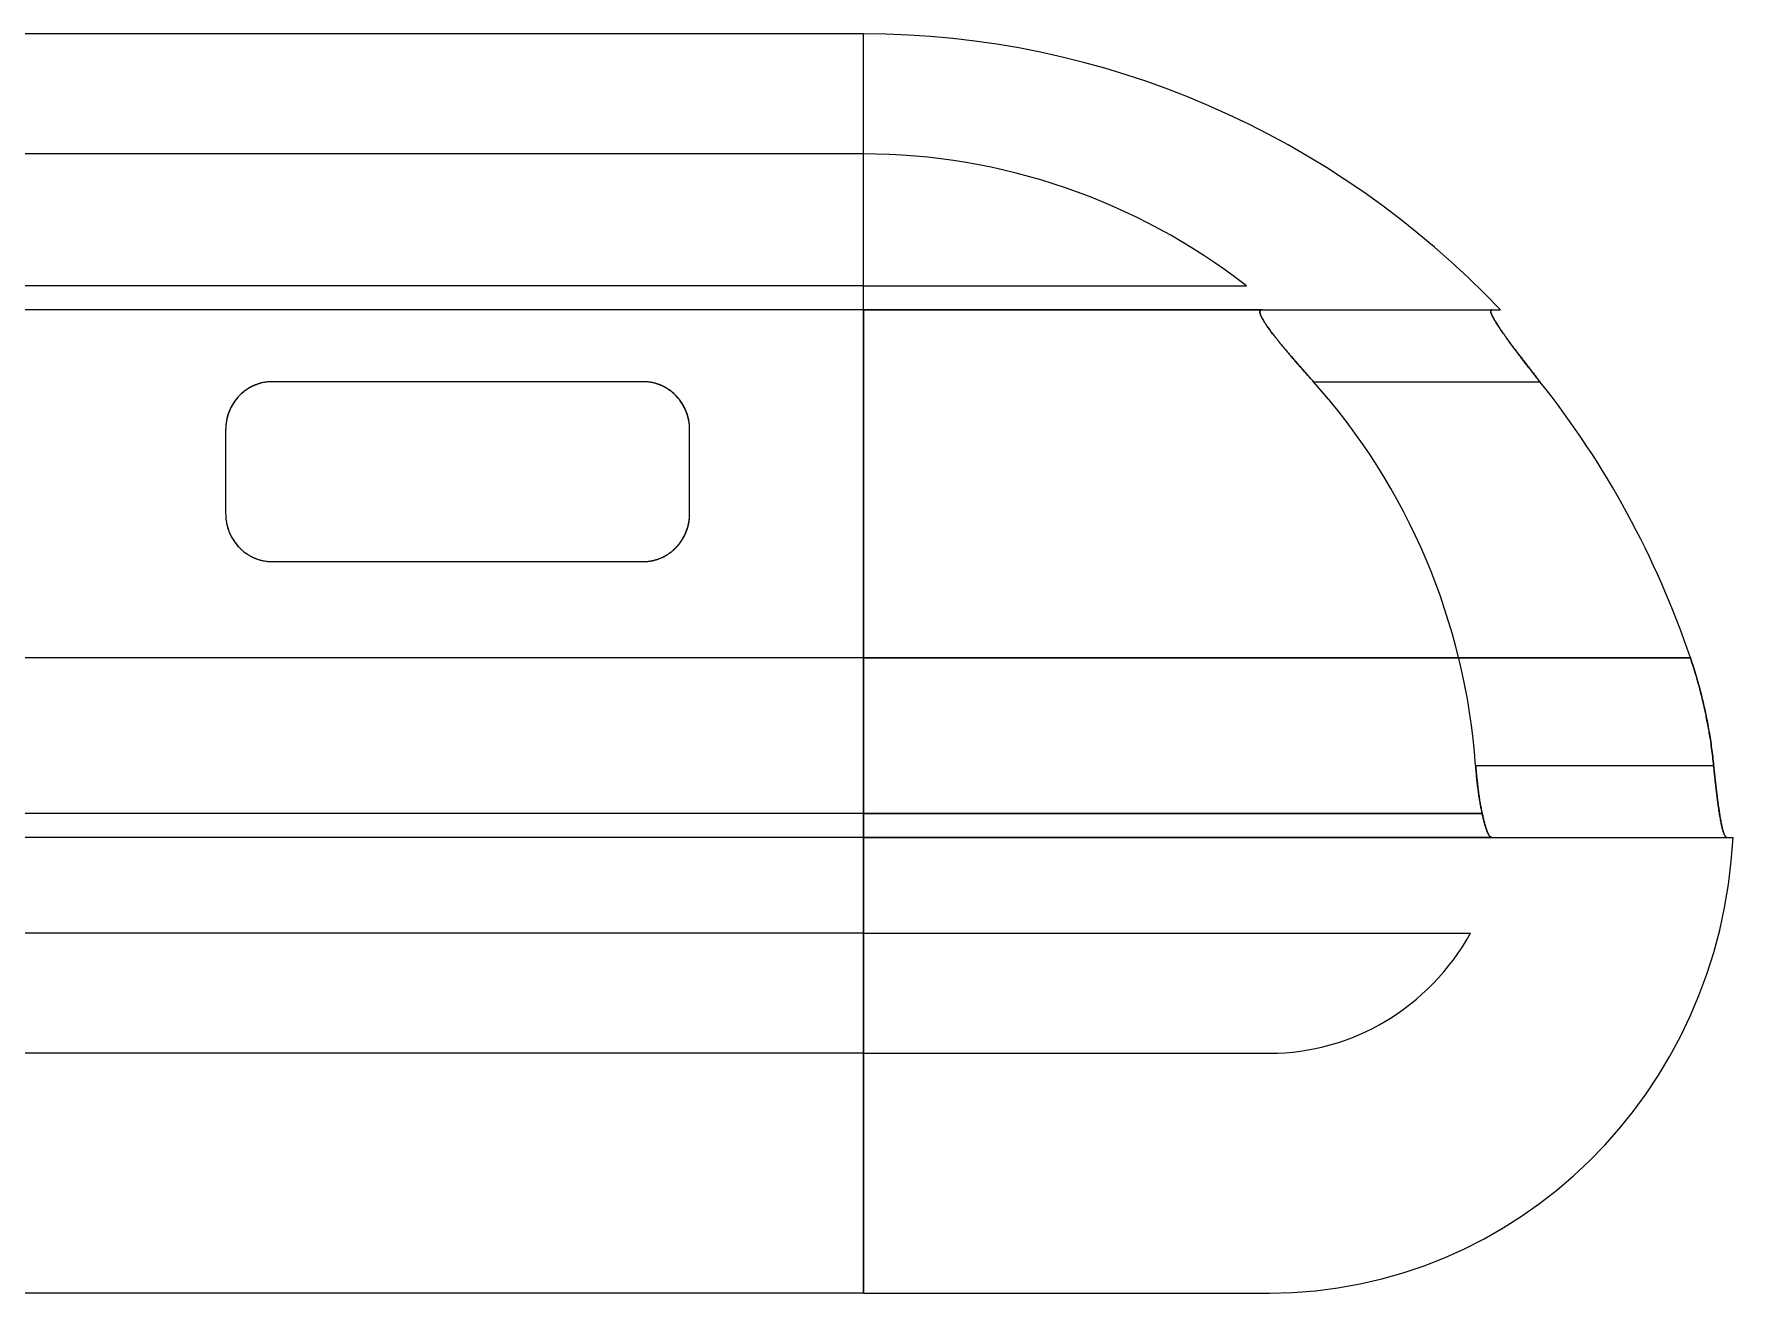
# Model space of a CAD drawing. Header units: millimetres. Extents: x 7939 to 8557, y 3805 to 4021.
# Drawn here: x 8400.36 to 8447.58, y 3903.74 to 3938.74 of the extents above; entities that cross this region are included whole.
import ezdxf

# ---------------------------------------------------------------- set-up
doc = ezdxf.new("R2010")
doc.units = ezdxf.units.MM
doc.layers.add('linea_gruesa', color=1, linetype='Continuous', lineweight=40)

msp = doc.modelspace()

# ---------------------------------------------------------------- linework, layer by layer
at = {"layer": 'linea_gruesa', "linetype": 'Continuous', "lineweight": 15, "extrusion": (-0.253745, -3.38569e-15, 0.967271)}
for p, q in [((8423.417, 3938.738, 103.727), (8307.345, 3938.738, 73.278)), ((8423.417, 3921.396, 103.727), (8423.417, 3938.738, 103.727)), ((8423.417, 3935.405, 103.727), (8307.345, 3935.405, 73.278)), ((8423.417, 3931.738, 103.727), (8423.417, 3935.405, 103.727)), ((8423.417, 3931.738, 103.727), (8307.345, 3931.738, 73.278)), ((8423.417, 3931.738, 103.727), (8434.057, 3931.738, 106.518)), ((8423.417, 3931.072, 103.727), (8353.774, 3931.072, 85.457)), ((8423.417, 3931.072, 103.727), (8380.857, 3931.072, 92.562)), ((8423.417, 3931.072, 103.727), (8423.417, 3917.072, 103.727)), ((8434.493, 3931.072, 106.633), (8423.417, 3931.072, 103.727)), ((8423.417, 3931.072, 103.727), (8434.493, 3931.072, 106.633)), ((8423.417, 3917.072, 103.727), (8423.417, 3931.072, 103.727)), ((8434.493, 3931.072, 106.633), (8440.876, 3931.072, 108.307)), ((8440.876, 3931.072, 108.307), (8441.115, 3931.072, 108.37)), ((8417.291, 3929.072, 102.12), (8406.974, 3929.072, 99.413)), ((8435.921, 3929.072, 107.007), (8442.218, 3929.072, 108.659)), ((8405.684, 3927.738, 99.075), (8405.684, 3925.405, 99.075)), ((8405.684, 3927.738, 99.075), (8405.684, 3925.405, 99.075)), ((8405.684, 3927.738, 99.075), (8405.684, 3925.405, 99.075)), ((8405.684, 3927.738, 99.075), (8405.684, 3925.405, 99.075)), ((8418.581, 3925.405, 102.458), (8418.581, 3927.738, 102.458)), ((8418.581, 3925.405, 102.458), (8418.581, 3927.738, 102.458)), ((8418.581, 3925.405, 102.458), (8418.581, 3927.738, 102.458)), ((8418.581, 3925.405, 102.458), (8418.581, 3927.738, 102.458)), ((8406.974, 3924.072, 99.413), (8417.291, 3924.072, 102.12)), ((8423.417, 3921.396, 103.727), (8307.345, 3921.396, 73.278)), ((8423.417, 3921.396, 103.727), (8423.417, 3903.738, 103.727)), ((8423.417, 3903.738, 103.727), (8423.417, 3921.396, 103.727)), ((8423.417, 3921.396, 103.727), (8446.399, 3921.396, 109.756)), ((8446.399, 3921.396, 109.756), (8423.417, 3921.396, 103.727)), ((8440.43, 3918.405, 108.19), (8447.045, 3918.405, 109.925)), ((8423.417, 3917.072, 103.727), (8353.774, 3917.072, 85.457)), ((8423.417, 3917.072, 103.727), (8380.857, 3917.072, 92.562)), ((8440.61, 3917.072, 108.237), (8423.417, 3917.072, 103.727)), ((8423.417, 3917.072, 103.727), (8423.417, 3916.405, 103.727)), ((8423.417, 3916.405, 103.727), (8423.417, 3917.072, 103.727)), ((8423.417, 3917.072, 103.727), (8440.61, 3917.072, 108.237)), ((8423.417, 3916.405, 103.727), (8353.774, 3916.405, 85.457)), ((8423.417, 3916.405, 103.727), (8380.857, 3916.405, 92.562)), ((8440.879, 3916.405, 108.308), (8423.417, 3916.405, 103.727)), ((8423.417, 3916.405, 103.727), (8440.879, 3916.405, 108.308)), ((8440.879, 3916.405, 108.308), (8447.408, 3916.405, 110.021)), ((8447.408, 3916.405, 110.021), (8447.583, 3916.405, 110.066)), ((8423.417, 3913.738, 103.727), (8307.345, 3913.738, 73.278)), ((8423.417, 3913.738, 103.727), (8423.417, 3910.405, 103.727)), ((8423.417, 3910.405, 103.727), (8423.417, 3913.738, 103.727)), ((8423.417, 3913.738, 103.727), (8440.287, 3913.738, 108.152)), ((8423.417, 3910.405, 103.727), (8307.345, 3910.405, 73.278)), ((8423.417, 3910.405, 103.727), (8434.702, 3910.405, 106.687)), ((8423.417, 3903.738, 103.727), (8307.345, 3903.738, 73.278)), ((8423.417, 3903.738, 103.727), (8434.702, 3903.738, 106.687))]:
    msp.add_line(p, q, dxfattribs=at)
for centre, radius, start, end in [((-3913.072, 8174.048, -2037.069), 25.667, 134.5313, 180), ((-3917.072, 8174.048, -2037.069), 18.333, 143.1301, 180), ((-3917.072, 8174.048, -2037.069), 17.638, 94.3353, 132.8699), ((-3917.072, 8174.048, -2037.069), 17.638, 94.3353, 132.8699), ((-3913.072, 8174.048, -2037.069), 25.175, 109.3088, 129.461), ((-3913.072, 8174.048, -2037.069), 25.175, 109.3088, 129.461), ((-3917.072, 8185.715, -2037.069), 13.333, 360, 87.134), ((-3917.072, 8185.715, -2037.069), 6.667, 360, 60)]:
    msp.add_arc(centre, radius, start, end, dxfattribs=at)
at = {"layer": 'linea_gruesa', "linetype": 'Continuous', "lineweight": 15}
for points, knots in [([(8434.493, 3931.072, 106.633), (8434.488, 3931.072, 106.631), (8434.479, 3931.071, 106.629), (8434.466, 3931.068, 106.625), (8434.453, 3931.063, 106.622), (8434.442, 3931.054, 106.619), (8434.435, 3931.043, 106.618), (8434.432, 3931.03, 106.617), (8434.43, 3931.017, 106.616), (8434.43, 3931.002, 106.616), (8434.433, 3930.984, 106.617), (8434.438, 3930.961, 106.618), (8434.447, 3930.934, 106.621), (8434.459, 3930.906, 106.624), (8434.471, 3930.879, 106.627), (8434.488, 3930.845, 106.631), (8434.513, 3930.799, 106.638), (8434.549, 3930.741, 106.647), (8434.59, 3930.677, 106.658), (8434.632, 3930.616, 106.669), (8434.673, 3930.558, 106.68), (8434.717, 3930.498, 106.691), (8434.768, 3930.429, 106.705), (8434.828, 3930.351, 106.721), (8434.886, 3930.278, 106.736), (8434.94, 3930.21, 106.75), (8434.997, 3930.14, 106.765), (8435.062, 3930.061, 106.782), (8435.135, 3929.974, 106.801), (8435.21, 3929.884, 106.821), (8435.287, 3929.794, 106.841), (8435.366, 3929.702, 106.862), (8435.447, 3929.609, 106.883), (8435.528, 3929.515, 106.904), (8435.609, 3929.423, 106.925), (8435.688, 3929.333, 106.946), (8435.765, 3929.246, 106.966), (8435.843, 3929.159, 106.987), (8435.895, 3929.101, 107), (8435.921, 3929.072, 107.007)], [0, 0, 0, 0, 0.01614, 0.03228, 0.054171, 0.076078, 0.097967, 0.114696, 0.131426, 0.147569, 0.163712, 0.185638, 0.207583, 0.229511, 0.24627, 0.263028, 0.294844, 0.327092, 0.359342, 0.391997, 0.416347, 0.440698, 0.473752, 0.506833, 0.539893, 0.565096, 0.590299, 0.624533, 0.658935, 0.693338, 0.728231, 0.763125, 0.798486, 0.833847, 0.869336, 0.901915, 0.93458, 0.967246, 1, 1, 1, 1]), ([(8435.921, 3929.072, 107.007), (8435.894, 3929.102, 107), (8435.839, 3929.163, 106.986), (8435.757, 3929.256, 106.964), (8435.675, 3929.348, 106.943), (8435.594, 3929.44, 106.921), (8435.512, 3929.533, 106.9), (8435.431, 3929.627, 106.879), (8435.35, 3929.72, 106.858), (8435.277, 3929.806, 106.838), (8435.209, 3929.886, 106.82), (8435.148, 3929.958, 106.804), (8435.088, 3930.03, 106.789), (8435.028, 3930.102, 106.773), (8434.97, 3930.173, 106.758), (8434.913, 3930.244, 106.743), (8434.858, 3930.314, 106.728), (8434.809, 3930.376, 106.716), (8434.767, 3930.431, 106.705), (8434.732, 3930.478, 106.695), (8434.697, 3930.524, 106.686), (8434.664, 3930.57, 106.678), (8434.633, 3930.615, 106.669), (8434.603, 3930.659, 106.661), (8434.574, 3930.701, 106.654), (8434.55, 3930.739, 106.648), (8434.529, 3930.773, 106.642), (8434.512, 3930.802, 106.638), (8434.496, 3930.831, 106.633), (8434.481, 3930.859, 106.629), (8434.468, 3930.885, 106.626), (8434.457, 3930.91, 106.623), (8434.448, 3930.933, 106.621), (8434.44, 3930.955, 106.619), (8434.435, 3930.975, 106.617), (8434.431, 3930.995, 106.616), (8434.43, 3931.014, 106.616), (8434.432, 3931.032, 106.617), (8434.437, 3931.046, 106.618), (8434.444, 3931.056, 106.62), (8434.455, 3931.064, 106.623), (8434.47, 3931.07, 106.627), (8434.485, 3931.071, 106.631), (8434.493, 3931.072, 106.633)], [0, 0, 0, 0, 0.034419, 0.068838, 0.10342, 0.138002, 0.173126, 0.208248, 0.243575, 0.278903, 0.306955, 0.335005, 0.363192, 0.391377, 0.420043, 0.448709, 0.477574, 0.506439, 0.527053, 0.547668, 0.568387, 0.589107, 0.610203, 0.631299, 0.652551, 0.673802, 0.690476, 0.707149, 0.723923, 0.740697, 0.757815, 0.774932, 0.79218, 0.809429, 0.826108, 0.842787, 0.86548, 0.888194, 0.910886, 0.928271, 0.945656, 0.972827, 1, 1, 1, 1]), ([(8442.218, 3929.072, 108.659), (8442.192, 3929.104, 108.652), (8442.141, 3929.168, 108.639), (8442.064, 3929.265, 108.619), (8441.988, 3929.363, 108.599), (8441.911, 3929.46, 108.579), (8441.835, 3929.558, 108.559), (8441.76, 3929.656, 108.539), (8441.685, 3929.754, 108.519), (8441.616, 3929.844, 108.501), (8441.555, 3929.925, 108.485), (8441.493, 3930.007, 108.469), (8441.427, 3930.097, 108.452), (8441.356, 3930.193, 108.433), (8441.294, 3930.279, 108.417), (8441.239, 3930.356, 108.402), (8441.195, 3930.419, 108.391), (8441.157, 3930.474, 108.381), (8441.12, 3930.528, 108.371), (8441.081, 3930.587, 108.361), (8441.041, 3930.648, 108.35), (8441.006, 3930.701, 108.341), (8440.978, 3930.748, 108.334), (8440.955, 3930.786, 108.328), (8440.936, 3930.819, 108.323), (8440.917, 3930.853, 108.318), (8440.899, 3930.887, 108.313), (8440.882, 3930.922, 108.309), (8440.869, 3930.951, 108.305), (8440.86, 3930.975, 108.303), (8440.853, 3930.994, 108.301), (8440.849, 3931.012, 108.3), (8440.846, 3931.03, 108.299), (8440.846, 3931.045, 108.299), (8440.849, 3931.059, 108.3), (8440.856, 3931.067, 108.302), (8440.865, 3931.071, 108.304), (8440.872, 3931.072, 108.306), (8440.876, 3931.072, 108.307)], [0, 0, 0, 0, 0.035233, 0.070592, 0.105951, 0.141754, 0.177556, 0.213826, 0.250098, 0.286533, 0.314683, 0.342835, 0.380915, 0.419018, 0.457092, 0.486134, 0.515176, 0.536975, 0.558775, 0.588278, 0.6178, 0.647299, 0.669811, 0.692322, 0.710681, 0.729039, 0.75392, 0.77882, 0.803699, 0.822703, 0.841706, 0.861057, 0.880409, 0.906776, 0.93317, 0.959538, 0.979769, 1, 1, 1, 1]), ([(8440.876, 3931.072, 108.307), (8440.873, 3931.072, 108.306), (8440.866, 3931.071, 108.305), (8440.858, 3931.068, 108.302), (8440.851, 3931.061, 108.3), (8440.847, 3931.05, 108.299), (8440.846, 3931.037, 108.299), (8440.847, 3931.021, 108.299), (8440.85, 3931.006, 108.3), (8440.855, 3930.988, 108.302), (8440.863, 3930.967, 108.304), (8440.873, 3930.941, 108.306), (8440.888, 3930.909, 108.31), (8440.905, 3930.876, 108.315), (8440.922, 3930.845, 108.319), (8440.939, 3930.814, 108.323), (8440.957, 3930.783, 108.328), (8440.979, 3930.746, 108.334), (8441.005, 3930.704, 108.341), (8441.036, 3930.655, 108.349), (8441.074, 3930.596, 108.359), (8441.117, 3930.532, 108.37), (8441.164, 3930.463, 108.383), (8441.208, 3930.401, 108.394), (8441.253, 3930.336, 108.406), (8441.301, 3930.27, 108.418), (8441.35, 3930.202, 108.431), (8441.401, 3930.131, 108.445), (8441.454, 3930.06, 108.459), (8441.513, 3929.981, 108.474), (8441.577, 3929.896, 108.491), (8441.648, 3929.803, 108.51), (8441.72, 3929.708, 108.528), (8441.794, 3929.612, 108.548), (8441.869, 3929.515, 108.568), (8441.946, 3929.416, 108.588), (8442.024, 3929.317, 108.608), (8442.095, 3929.226, 108.627), (8442.16, 3929.145, 108.644), (8442.198, 3929.096, 108.654), (8442.218, 3929.072, 108.659)], [0, 0, 0, 0, 0.017943, 0.035885, 0.060246, 0.084628, 0.108988, 0.127618, 0.146247, 0.16419, 0.182134, 0.206478, 0.230841, 0.255186, 0.273767, 0.292348, 0.310648, 0.328949, 0.353672, 0.378409, 0.403134, 0.440687, 0.4678, 0.494913, 0.522235, 0.549557, 0.577463, 0.605369, 0.633445, 0.661522, 0.696527, 0.731698, 0.766871, 0.802552, 0.838233, 0.874322, 0.910586, 0.946908, 0.973454, 1, 1, 1, 1]), ([(8406.974, 3929.072, 99.413), (8406.953, 3929.071, 99.408), (8406.912, 3929.071, 99.397), (8406.85, 3929.066, 99.381), (8406.788, 3929.058, 99.365), (8406.72, 3929.046, 99.347), (8406.645, 3929.029, 99.327), (8406.566, 3929.004, 99.306), (8406.488, 3928.975, 99.286), (8406.411, 3928.939, 99.266), (8406.335, 3928.898, 99.246), (8406.262, 3928.851, 99.227), (8406.192, 3928.8, 99.208), (8406.122, 3928.741, 99.19), (8406.055, 3928.676, 99.172), (8405.989, 3928.602, 99.155), (8405.93, 3928.524, 99.14), (8405.884, 3928.453, 99.128), (8405.849, 3928.392, 99.118), (8405.823, 3928.341, 99.111), (8405.799, 3928.289, 99.105), (8405.777, 3928.236, 99.099), (8405.757, 3928.182, 99.094), (8405.74, 3928.127, 99.09), (8405.724, 3928.071, 99.086), (8405.711, 3928.011, 99.082), (8405.699, 3927.947, 99.079), (8405.691, 3927.878, 99.077), (8405.685, 3927.808, 99.075), (8405.684, 3927.762, 99.075), (8405.684, 3927.738, 99.075)], [0, 0, 0, 0, 0.0270872, 0.0542761, 0.0817756, 0.1093768, 0.1463604, 0.1835751, 0.221474, 0.2595878, 0.3001223, 0.3408787, 0.3822689, 0.4238543, 0.4720473, 0.5204936, 0.5696627, 0.6190551, 0.6482371, 0.6774196, 0.7067629, 0.7361058, 0.7659272, 0.7957491, 0.825726, 0.8557027, 0.8916122, 0.9275873, 0.9637602, 1, 1, 1, 1]), ([(8406.974, 3929.072, 99.413), (8406.968, 3929.072, 99.412), (8406.935, 3929.072, 99.403), (8406.872, 3929.069, 99.387), (8406.786, 3929.059, 99.364), (8406.7, 3929.042, 99.342), (8406.616, 3929.021, 99.32), (8406.536, 3928.994, 99.299), (8406.459, 3928.962, 99.278), (8406.384, 3928.925, 99.259), (8406.309, 3928.882, 99.239), (8406.236, 3928.833, 99.22), (8406.165, 3928.778, 99.201), (8406.097, 3928.718, 99.184), (8406.031, 3928.651, 99.166), (8405.968, 3928.575, 99.15), (8405.907, 3928.491, 99.134), (8405.854, 3928.402, 99.12), (8405.814, 3928.323, 99.109), (8405.784, 3928.255, 99.101), (8405.763, 3928.199, 99.096), (8405.744, 3928.142, 99.091), (8405.727, 3928.084, 99.087), (8405.714, 3928.025, 99.083), (8405.702, 3927.964, 99.08), (8405.694, 3927.904, 99.078), (8405.686, 3927.829, 99.076), (8405.685, 3927.773, 99.075), (8405.684, 3927.738, 99.075)], [0, 0, 0, 0, 0.006836, 0.044526, 0.08249, 0.121293, 0.160375, 0.19802, 0.235886, 0.274398, 0.313113, 0.355867, 0.398847, 0.442478, 0.486308, 0.537813, 0.589589, 0.642149, 0.694955, 0.725872, 0.75679, 0.787885, 0.81898, 0.850615, 0.882249, 0.914064, 0.945878, 1, 1, 1, 1]), ([(8406.974, 3929.072, 99.413), (8406.946, 3929.071, 99.406), (8406.89, 3929.07, 99.392), (8406.807, 3929.061, 99.37), (8406.723, 3929.047, 99.348), (8406.642, 3929.028, 99.326), (8406.563, 3929.003, 99.306), (8406.488, 3928.975, 99.286), (8406.415, 3928.941, 99.267), (8406.352, 3928.907, 99.25), (8406.298, 3928.875, 99.236), (8406.254, 3928.845, 99.225), (8406.21, 3928.814, 99.213), (8406.168, 3928.78, 99.202), (8406.128, 3928.745, 99.191), (8406.088, 3928.709, 99.181), (8406.051, 3928.671, 99.171), (8406.013, 3928.628, 99.161), (8405.974, 3928.582, 99.151), (8405.936, 3928.531, 99.141), (8405.9, 3928.478, 99.132), (8405.867, 3928.424, 99.123), (8405.836, 3928.368, 99.115), (8405.808, 3928.31, 99.108), (8405.783, 3928.251, 99.101), (8405.761, 3928.193, 99.095), (8405.742, 3928.137, 99.09), (8405.727, 3928.082, 99.086), (8405.714, 3928.026, 99.083), (8405.703, 3927.97, 99.08), (8405.695, 3927.913, 99.078), (8405.689, 3927.855, 99.076), (8405.685, 3927.797, 99.075), (8405.684, 3927.758, 99.075), (8405.684, 3927.738, 99.075)], [0, 0, 0, 0, 0.036113, 0.072489, 0.109676, 0.147131, 0.183107, 0.219295, 0.256088, 0.293068, 0.318434, 0.3438, 0.369361, 0.394922, 0.421031, 0.447142, 0.473414, 0.499688, 0.531752, 0.563819, 0.596123, 0.628428, 0.661428, 0.694429, 0.727647, 0.760865, 0.79039, 0.819915, 0.849583, 0.879252, 0.909363, 0.939474, 0.969737, 1, 1, 1, 1]), ([(8406.974, 3929.072, 99.413), (8406.947, 3929.071, 99.406), (8406.893, 3929.07, 99.392), (8406.812, 3929.062, 99.371), (8406.732, 3929.049, 99.35), (8406.653, 3929.031, 99.329), (8406.575, 3929.007, 99.309), (8406.498, 3928.979, 99.289), (8406.423, 3928.945, 99.269), (8406.35, 3928.906, 99.25), (8406.28, 3928.863, 99.231), (8406.219, 3928.821, 99.215), (8406.167, 3928.78, 99.202), (8406.124, 3928.742, 99.19), (8406.082, 3928.702, 99.179), (8406.042, 3928.661, 99.169), (8406.003, 3928.617, 99.159), (8405.967, 3928.573, 99.149), (8405.933, 3928.526, 99.14), (8405.901, 3928.479, 99.132), (8405.871, 3928.431, 99.124), (8405.844, 3928.382, 99.117), (8405.819, 3928.332, 99.11), (8405.795, 3928.281, 99.104), (8405.774, 3928.229, 99.099), (8405.755, 3928.176, 99.094), (8405.738, 3928.122, 99.089), (8405.721, 3928.059, 99.085), (8405.706, 3927.987, 99.081), (8405.693, 3927.905, 99.078), (8405.685, 3927.822, 99.075), (8405.684, 3927.766, 99.075), (8405.684, 3927.738, 99.075)], [0, 0, 0, 0, 0.035104, 0.070451, 0.105777, 0.141335, 0.177575, 0.214032, 0.251915, 0.290003, 0.328679, 0.367534, 0.39555, 0.423565, 0.451795, 0.480026, 0.508861, 0.537698, 0.566715, 0.595732, 0.624343, 0.652953, 0.681712, 0.710471, 0.739668, 0.768865, 0.798204, 0.827542, 0.870383, 0.913331, 0.956609, 1, 1, 1, 1]), ([(8418.581, 3927.738, 102.458), (8418.581, 3927.761, 102.458), (8418.58, 3927.807, 102.458), (8418.575, 3927.875, 102.457), (8418.566, 3927.943, 102.455), (8418.554, 3928.011, 102.451), (8418.539, 3928.079, 102.447), (8418.519, 3928.147, 102.442), (8418.497, 3928.214, 102.436), (8418.471, 3928.279, 102.429), (8418.442, 3928.342, 102.422), (8418.41, 3928.402, 102.414), (8418.376, 3928.461, 102.404), (8418.337, 3928.52, 102.394), (8418.295, 3928.577, 102.383), (8418.249, 3928.633, 102.371), (8418.199, 3928.687, 102.358), (8418.141, 3928.743, 102.343), (8418.073, 3928.801, 102.325), (8418.007, 3928.849, 102.308), (8417.951, 3928.885, 102.293), (8417.907, 3928.91, 102.282), (8417.862, 3928.935, 102.27), (8417.815, 3928.957, 102.258), (8417.768, 3928.977, 102.245), (8417.721, 3928.996, 102.233), (8417.672, 3929.013, 102.22), (8417.622, 3929.028, 102.207), (8417.57, 3929.041, 102.193), (8417.517, 3929.052, 102.179), (8417.463, 3929.06, 102.165), (8417.407, 3929.067, 102.15), (8417.35, 3929.071, 102.135), (8417.311, 3929.071, 102.125), (8417.291, 3929.072, 102.12)], [0, 0, 0, 0, 0.035373, 0.070809, 0.106435, 0.142123, 0.17855, 0.215047, 0.251756, 0.288537, 0.323141, 0.35781, 0.392686, 0.427635, 0.463466, 0.499385, 0.535594, 0.571906, 0.618058, 0.664469, 0.688108, 0.711791, 0.735604, 0.759467, 0.782532, 0.805646, 0.828911, 0.85223, 0.876191, 0.900211, 0.924435, 0.948728, 0.974322, 1, 1, 1, 1]), ([(8418.581, 3927.738, 102.458), (8418.581, 3927.763, 102.458), (8418.58, 3927.812, 102.458), (8418.574, 3927.884, 102.456), (8418.564, 3927.957, 102.454), (8418.551, 3928.027, 102.451), (8418.535, 3928.094, 102.446), (8418.516, 3928.159, 102.441), (8418.494, 3928.223, 102.435), (8418.468, 3928.286, 102.429), (8418.439, 3928.349, 102.421), (8418.406, 3928.41, 102.412), (8418.37, 3928.471, 102.403), (8418.333, 3928.525, 102.393), (8418.298, 3928.573, 102.384), (8418.264, 3928.615, 102.375), (8418.228, 3928.655, 102.366), (8418.19, 3928.695, 102.356), (8418.15, 3928.734, 102.345), (8418.107, 3928.771, 102.334), (8418.063, 3928.808, 102.322), (8418.008, 3928.848, 102.308), (8417.941, 3928.892, 102.29), (8417.86, 3928.936, 102.269), (8417.789, 3928.969, 102.251), (8417.729, 3928.993, 102.235), (8417.683, 3929.009, 102.223), (8417.638, 3929.023, 102.211), (8417.591, 3929.035, 102.199), (8417.544, 3929.046, 102.186), (8417.496, 3929.055, 102.174), (8417.447, 3929.062, 102.161), (8417.396, 3929.068, 102.148), (8417.345, 3929.071, 102.134), (8417.31, 3929.072, 102.125), (8417.292, 3929.072, 102.12), (8417.291, 3929.072, 102.12)], [0, 0, 0, 0, 0.037764, 0.075603, 0.113669, 0.15181, 0.186615, 0.221477, 0.256517, 0.29162, 0.327443, 0.363335, 0.399446, 0.435634, 0.462442, 0.489284, 0.516239, 0.543233, 0.5707, 0.598213, 0.625882, 0.653608, 0.695878, 0.738391, 0.781735, 0.803556, 0.825419, 0.846546, 0.867718, 0.889028, 0.910387, 0.932323, 0.954317, 0.976486, 0.998719, 1, 1, 1, 1]), ([(8418.581, 3927.738, 102.458), (8418.581, 3927.764, 102.458), (8418.58, 3927.816, 102.458), (8418.573, 3927.893, 102.456), (8418.562, 3927.97, 102.453), (8418.547, 3928.043, 102.45), (8418.53, 3928.112, 102.445), (8418.51, 3928.176, 102.44), (8418.487, 3928.239, 102.434), (8418.461, 3928.302, 102.427), (8418.43, 3928.365, 102.419), (8418.397, 3928.426, 102.41), (8418.359, 3928.487, 102.4), (8418.322, 3928.54, 102.39), (8418.286, 3928.587, 102.381), (8418.252, 3928.628, 102.372), (8418.216, 3928.668, 102.363), (8418.178, 3928.707, 102.353), (8418.138, 3928.745, 102.342), (8418.096, 3928.781, 102.331), (8418.051, 3928.816, 102.319), (8417.996, 3928.856, 102.305), (8417.928, 3928.899, 102.287), (8417.846, 3928.943, 102.266), (8417.773, 3928.976, 102.247), (8417.713, 3928.999, 102.231), (8417.653, 3929.019, 102.215), (8417.577, 3929.04, 102.195), (8417.5, 3929.055, 102.175), (8417.437, 3929.063, 102.158), (8417.389, 3929.068, 102.146), (8417.34, 3929.071, 102.133), (8417.308, 3929.072, 102.124), (8417.291, 3929.072, 102.12)], [0, 0, 0, 0, 0.040084, 0.080259, 0.120712, 0.161258, 0.195897, 0.230597, 0.26548, 0.300428, 0.336127, 0.371899, 0.407902, 0.443989, 0.470282, 0.496613, 0.523055, 0.549538, 0.576493, 0.603496, 0.630649, 0.657857, 0.700619, 0.743632, 0.78751, 0.8096, 0.831733, 0.872914, 0.914419, 0.935693, 0.957014, 0.978481, 1, 1, 1, 1]), ([(8418.581, 3927.738, 102.458), (8418.581, 3927.761, 102.458), (8418.58, 3927.806, 102.458), (8418.575, 3927.874, 102.457), (8418.567, 3927.941, 102.455), (8418.555, 3928.008, 102.452), (8418.54, 3928.075, 102.448), (8418.521, 3928.142, 102.443), (8418.499, 3928.209, 102.437), (8418.473, 3928.273, 102.43), (8418.445, 3928.336, 102.423), (8418.413, 3928.397, 102.414), (8418.379, 3928.457, 102.405), (8418.34, 3928.516, 102.395), (8418.298, 3928.573, 102.384), (8418.251, 3928.63, 102.372), (8418.201, 3928.684, 102.359), (8418.143, 3928.741, 102.343), (8418.075, 3928.799, 102.326), (8418.01, 3928.846, 102.309), (8417.955, 3928.882, 102.294), (8417.911, 3928.908, 102.283), (8417.867, 3928.932, 102.271), (8417.811, 3928.959, 102.256), (8417.743, 3928.988, 102.239), (8417.661, 3929.017, 102.217), (8417.576, 3929.04, 102.195), (8417.502, 3929.055, 102.175), (8417.439, 3929.063, 102.159), (8417.39, 3929.068, 102.146), (8417.341, 3929.071, 102.133), (8417.308, 3929.072, 102.124), (8417.291, 3929.072, 102.12)], [0, 0, 0, 0, 0.0349808, 0.0700213, 0.105242, 0.1405227, 0.1764958, 0.2125326, 0.2487666, 0.2850682, 0.3202047, 0.3554072, 0.3908127, 0.4262917, 0.4626451, 0.4990857, 0.5358126, 0.5726438, 0.6184538, 0.6645101, 0.6879573, 0.7114456, 0.7350628, 0.7587265, 0.7969531, 0.8354119, 0.8746621, 0.914213, 0.9355264, 0.9568914, 0.9784175, 1, 1, 1, 1]), ([(8405.684, 3925.405, 99.075), (8405.684, 3925.385, 99.075), (8405.685, 3925.345, 99.075), (8405.689, 3925.284, 99.076), (8405.696, 3925.224, 99.078), (8405.705, 3925.163, 99.081), (8405.717, 3925.102, 99.084), (8405.732, 3925.041, 99.088), (8405.751, 3924.98, 99.093), (8405.775, 3924.911, 99.099), (8405.807, 3924.834, 99.107), (8405.844, 3924.76, 99.117), (8405.881, 3924.696, 99.127), (8405.916, 3924.641, 99.136), (8405.954, 3924.588, 99.146), (8405.994, 3924.537, 99.157), (8406.042, 3924.482, 99.169), (8406.099, 3924.424, 99.184), (8406.158, 3924.372, 99.199), (8406.212, 3924.328, 99.214), (8406.27, 3924.287, 99.229), (8406.339, 3924.243, 99.247), (8406.417, 3924.201, 99.268), (8406.494, 3924.166, 99.288), (8406.561, 3924.141, 99.305), (8406.621, 3924.122, 99.321), (8406.683, 3924.105, 99.337), (8406.756, 3924.09, 99.356), (8406.833, 3924.079, 99.377), (8406.906, 3924.073, 99.396), (8406.951, 3924.072, 99.408), (8406.974, 3924.072, 99.413)], [0, 0, 0, 0, 0.030842, 0.061809, 0.092775, 0.124168, 0.155561, 0.187398, 0.219234, 0.251221, 0.297629, 0.344037, 0.375552, 0.407066, 0.439136, 0.471206, 0.503469, 0.545759, 0.588047, 0.616798, 0.645551, 0.689574, 0.733596, 0.771074, 0.808553, 0.834005, 0.859458, 0.898363, 0.93727, 0.968583, 1, 1, 1, 1]), ([(8405.684, 3925.405, 99.075), (8405.684, 3925.385, 99.075), (8405.685, 3925.345, 99.075), (8405.689, 3925.284, 99.076), (8405.696, 3925.224, 99.078), (8405.705, 3925.163, 99.081), (8405.717, 3925.102, 99.084), (8405.732, 3925.041, 99.088), (8405.751, 3924.98, 99.093), (8405.775, 3924.911, 99.099), (8405.807, 3924.834, 99.107), (8405.844, 3924.76, 99.117), (8405.881, 3924.696, 99.127), (8405.916, 3924.641, 99.136), (8405.954, 3924.588, 99.146), (8405.994, 3924.537, 99.157), (8406.042, 3924.482, 99.169), (8406.099, 3924.424, 99.184), (8406.158, 3924.372, 99.199), (8406.212, 3924.328, 99.214), (8406.27, 3924.287, 99.229), (8406.339, 3924.243, 99.247), (8406.417, 3924.201, 99.268), (8406.494, 3924.166, 99.288), (8406.561, 3924.141, 99.305), (8406.621, 3924.122, 99.321), (8406.683, 3924.105, 99.337), (8406.756, 3924.09, 99.356), (8406.833, 3924.079, 99.377), (8406.906, 3924.073, 99.396), (8406.951, 3924.072, 99.408), (8406.974, 3924.072, 99.413)], [0, 0, 0, 0, 0.030842, 0.061809, 0.092775, 0.124168, 0.155561, 0.187398, 0.219234, 0.251221, 0.297629, 0.344037, 0.375552, 0.407066, 0.439136, 0.471206, 0.503469, 0.545759, 0.588047, 0.616798, 0.645551, 0.689574, 0.733596, 0.771074, 0.808553, 0.834005, 0.859458, 0.898363, 0.93727, 0.968583, 1, 1, 1, 1]), ([(8405.684, 3925.405, 99.075), (8405.684, 3925.385, 99.075), (8405.685, 3925.346, 99.075), (8405.689, 3925.287, 99.076), (8405.695, 3925.227, 99.078), (8405.704, 3925.168, 99.08), (8405.716, 3925.108, 99.084), (8405.731, 3925.048, 99.087), (8405.748, 3924.988, 99.092), (8405.771, 3924.921, 99.098), (8405.802, 3924.845, 99.106), (8405.838, 3924.771, 99.116), (8405.873, 3924.709, 99.125), (8405.907, 3924.655, 99.134), (8405.943, 3924.603, 99.143), (8405.982, 3924.552, 99.153), (8406.028, 3924.497, 99.165), (8406.083, 3924.44, 99.18), (8406.14, 3924.387, 99.195), (8406.193, 3924.344, 99.209), (8406.248, 3924.302, 99.223), (8406.315, 3924.257, 99.241), (8406.391, 3924.214, 99.261), (8406.467, 3924.178, 99.281), (8406.533, 3924.151, 99.298), (8406.593, 3924.131, 99.314), (8406.655, 3924.113, 99.33), (8406.726, 3924.096, 99.349), (8406.808, 3924.082, 99.37), (8406.891, 3924.073, 99.392), (8406.946, 3924.072, 99.406), (8406.974, 3924.072, 99.413)], [0, 0, 0, 0, 0.030055, 0.060232, 0.090408, 0.120999, 0.151589, 0.182611, 0.213634, 0.244801, 0.290025, 0.335247, 0.365947, 0.396646, 0.427876, 0.459104, 0.490513, 0.532197, 0.573879, 0.602196, 0.630513, 0.673826, 0.717138, 0.754959, 0.792779, 0.818445, 0.84411, 0.883315, 0.922518, 0.961167, 1, 1, 1, 1]), ([(8405.684, 3925.405, 99.075), (8405.684, 3925.385, 99.075), (8405.685, 3925.346, 99.075), (8405.689, 3925.287, 99.076), (8405.695, 3925.227, 99.078), (8405.704, 3925.168, 99.08), (8405.716, 3925.108, 99.084), (8405.731, 3925.048, 99.087), (8405.748, 3924.988, 99.092), (8405.771, 3924.921, 99.098), (8405.802, 3924.845, 99.106), (8405.838, 3924.771, 99.116), (8405.873, 3924.709, 99.125), (8405.907, 3924.655, 99.134), (8405.943, 3924.603, 99.143), (8405.982, 3924.552, 99.153), (8406.028, 3924.497, 99.165), (8406.083, 3924.44, 99.18), (8406.14, 3924.387, 99.195), (8406.193, 3924.344, 99.209), (8406.248, 3924.302, 99.223), (8406.315, 3924.257, 99.241), (8406.391, 3924.214, 99.261), (8406.467, 3924.178, 99.281), (8406.533, 3924.151, 99.298), (8406.593, 3924.131, 99.314), (8406.655, 3924.113, 99.33), (8406.726, 3924.096, 99.349), (8406.808, 3924.082, 99.37), (8406.891, 3924.073, 99.392), (8406.946, 3924.072, 99.406), (8406.974, 3924.072, 99.413)], [0, 0, 0, 0, 0.030055, 0.060232, 0.090408, 0.120999, 0.151589, 0.182611, 0.213634, 0.244801, 0.290025, 0.335247, 0.365947, 0.396646, 0.427876, 0.459104, 0.490513, 0.532197, 0.573879, 0.602196, 0.630513, 0.673826, 0.717138, 0.754959, 0.792779, 0.818445, 0.84411, 0.883315, 0.922518, 0.961167, 1, 1, 1, 1]), ([(8417.291, 3924.072, 102.12), (8417.32, 3924.072, 102.127), (8417.377, 3924.073, 102.142), (8417.465, 3924.083, 102.166), (8417.557, 3924.099, 102.19), (8417.652, 3924.124, 102.215), (8417.745, 3924.155, 102.239), (8417.835, 3924.195, 102.263), (8417.922, 3924.24, 102.285), (8418.005, 3924.293, 102.307), (8418.084, 3924.351, 102.328), (8418.159, 3924.417, 102.348), (8418.23, 3924.489, 102.366), (8418.296, 3924.567, 102.384), (8418.356, 3924.65, 102.399), (8418.401, 3924.724, 102.411), (8418.434, 3924.786, 102.42), (8418.458, 3924.835, 102.426), (8418.479, 3924.885, 102.432), (8418.499, 3924.936, 102.437), (8418.517, 3924.988, 102.442), (8418.532, 3925.041, 102.446), (8418.546, 3925.094, 102.449), (8418.558, 3925.151, 102.452), (8418.568, 3925.212, 102.455), (8418.575, 3925.276, 102.457), (8418.58, 3925.341, 102.458), (8418.581, 3925.384, 102.458), (8418.581, 3925.405, 102.458)], [0, 0, 0, 0, 0.03956, 0.079333, 0.124254, 0.169483, 0.215658, 0.262149, 0.308085, 0.354313, 0.401425, 0.448824, 0.498004, 0.547482, 0.597854, 0.648515, 0.67559, 0.702663, 0.729899, 0.757135, 0.784859, 0.812581, 0.840462, 0.868344, 0.901105, 0.933928, 0.966933, 1, 1, 1, 1]), ([(8417.291, 3924.072, 102.12), (8417.313, 3924.072, 102.126), (8417.358, 3924.073, 102.138), (8417.424, 3924.078, 102.155), (8417.491, 3924.087, 102.172), (8417.567, 3924.102, 102.192), (8417.651, 3924.123, 102.214), (8417.743, 3924.155, 102.239), (8417.833, 3924.194, 102.262), (8417.92, 3924.239, 102.285), (8418.003, 3924.292, 102.307), (8418.083, 3924.351, 102.328), (8418.157, 3924.415, 102.347), (8418.228, 3924.487, 102.366), (8418.294, 3924.565, 102.383), (8418.355, 3924.649, 102.399), (8418.409, 3924.738, 102.413), (8418.449, 3924.816, 102.424), (8418.478, 3924.882, 102.431), (8418.498, 3924.934, 102.437), (8418.516, 3924.986, 102.441), (8418.532, 3925.04, 102.446), (8418.546, 3925.094, 102.449), (8418.557, 3925.149, 102.452), (8418.567, 3925.204, 102.455), (8418.574, 3925.266, 102.457), (8418.58, 3925.333, 102.458), (8418.581, 3925.381, 102.458), (8418.581, 3925.405, 102.458)], [0, 0, 0, 0, 0.03085, 0.061798, 0.093057, 0.12442, 0.169361, 0.2146, 0.260763, 0.307234, 0.353776, 0.400611, 0.448324, 0.496323, 0.546588, 0.597154, 0.648627, 0.700393, 0.728159, 0.755925, 0.783857, 0.81179, 0.840225, 0.86866, 0.89726, 0.92586, 0.962887, 1, 1, 1, 1]), ([(8417.291, 3924.072, 102.12), (8417.312, 3924.072, 102.125), (8417.352, 3924.073, 102.136), (8417.413, 3924.077, 102.152), (8417.474, 3924.085, 102.168), (8417.547, 3924.097, 102.187), (8417.631, 3924.118, 102.209), (8417.726, 3924.148, 102.234), (8417.819, 3924.187, 102.259), (8417.909, 3924.233, 102.282), (8417.994, 3924.286, 102.304), (8418.076, 3924.345, 102.326), (8418.152, 3924.411, 102.346), (8418.225, 3924.483, 102.365), (8418.292, 3924.562, 102.383), (8418.353, 3924.646, 102.399), (8418.408, 3924.735, 102.413), (8418.448, 3924.814, 102.424), (8418.477, 3924.88, 102.431), (8418.497, 3924.931, 102.436), (8418.515, 3924.983, 102.441), (8418.531, 3925.036, 102.445), (8418.545, 3925.089, 102.449), (8418.556, 3925.144, 102.452), (8418.566, 3925.199, 102.454), (8418.574, 3925.261, 102.457), (8418.58, 3925.329, 102.458), (8418.581, 3925.38, 102.458), (8418.581, 3925.405, 102.458)], [0, 0, 0, 0, 0.028571, 0.057217, 0.08609, 0.11504, 0.161428, 0.20813, 0.255808, 0.303813, 0.351302, 0.399099, 0.447828, 0.496862, 0.547188, 0.597826, 0.649405, 0.70129, 0.728598, 0.755906, 0.78338, 0.810855, 0.838833, 0.866812, 0.894955, 0.923099, 0.961499, 1, 1, 1, 1]), ([(8417.291, 3924.072, 102.12), (8417.318, 3924.072, 102.127), (8417.372, 3924.073, 102.141), (8417.458, 3924.082, 102.164), (8417.55, 3924.097, 102.188), (8417.646, 3924.122, 102.213), (8417.742, 3924.154, 102.238), (8417.835, 3924.194, 102.263), (8417.923, 3924.241, 102.286), (8418.008, 3924.295, 102.308), (8418.088, 3924.355, 102.329), (8418.165, 3924.423, 102.349), (8418.236, 3924.496, 102.368), (8418.302, 3924.575, 102.385), (8418.362, 3924.66, 102.401), (8418.407, 3924.735, 102.413), (8418.44, 3924.798, 102.421), (8418.471, 3924.864, 102.429), (8418.498, 3924.931, 102.437), (8418.52, 3925, 102.442), (8418.536, 3925.053, 102.446), (8418.549, 3925.106, 102.45), (8418.56, 3925.162, 102.453), (8418.569, 3925.221, 102.455), (8418.576, 3925.282, 102.457), (8418.58, 3925.344, 102.458), (8418.581, 3925.385, 102.458), (8418.581, 3925.405, 102.458)], [0, 0, 0, 0, 0.037637, 0.075446, 0.121841, 0.168556, 0.216261, 0.2643, 0.311413, 0.358831, 0.407183, 0.455847, 0.505449, 0.555362, 0.606207, 0.657358, 0.684174, 0.710989, 0.764937, 0.792409, 0.819883, 0.847517, 0.875152, 0.906227, 0.937357, 0.968652, 1, 1, 1, 1]), ([(8447.045, 3918.405, 109.925), (8447.036, 3918.486, 109.923), (8447.019, 3918.646, 109.919), (8446.989, 3918.887, 109.911), (8446.957, 3919.107, 109.902), (8446.925, 3919.307, 109.894), (8446.893, 3919.487, 109.886), (8446.859, 3919.665, 109.877), (8446.819, 3919.864, 109.866), (8446.771, 3920.083, 109.854), (8446.714, 3920.322, 109.839), (8446.655, 3920.55, 109.823), (8446.594, 3920.77, 109.807), (8446.533, 3920.98, 109.791), (8446.468, 3921.189, 109.774), (8446.422, 3921.327, 109.762), (8446.399, 3921.396, 109.756)], [0, 0, 0, 0, 0.079036, 0.158079, 0.237115, 0.29651, 0.355904, 0.415068, 0.474232, 0.554262, 0.634298, 0.714327, 0.785706, 0.857083, 0.928541, 1, 1, 1, 1]), ([(8446.399, 3921.396, 109.756), (8446.427, 3921.311, 109.763), (8446.484, 3921.141, 109.778), (8446.562, 3920.883, 109.799), (8446.636, 3920.623, 109.818), (8446.704, 3920.362, 109.836), (8446.768, 3920.098, 109.853), (8446.824, 3919.844, 109.867), (8446.873, 3919.598, 109.88), (8446.916, 3919.361, 109.891), (8446.954, 3919.123, 109.902), (8446.989, 3918.885, 109.911), (8447.019, 3918.645, 109.919), (8447.036, 3918.485, 109.923), (8447.045, 3918.405, 109.925)], [0, 0, 0, 0, 0.087976, 0.175962, 0.263938, 0.352253, 0.440578, 0.528894, 0.607289, 0.685691, 0.764086, 0.842722, 0.921364, 1, 1, 1, 1]), ([(8440.43, 3918.405, 108.19), (8440.432, 3918.377, 108.19), (8440.436, 3918.322, 108.192), (8440.443, 3918.239, 108.193), (8440.45, 3918.157, 108.195), (8440.458, 3918.074, 108.197), (8440.467, 3917.991, 108.2), (8440.476, 3917.908, 108.202), (8440.486, 3917.825, 108.205), (8440.496, 3917.745, 108.207), (8440.507, 3917.667, 108.21), (8440.518, 3917.591, 108.213), (8440.529, 3917.516, 108.216), (8440.54, 3917.442, 108.219), (8440.553, 3917.369, 108.222), (8440.565, 3917.298, 108.226), (8440.578, 3917.228, 108.229), (8440.593, 3917.152, 108.233), (8440.604, 3917.101, 108.236), (8440.61, 3917.072, 108.237)], [0, 0, 0, 0, 0.056477, 0.112955, 0.169831, 0.226708, 0.284837, 0.342965, 0.401523, 0.46008, 0.516555, 0.573031, 0.629893, 0.686754, 0.744824, 0.802895, 0.861378, 0.919862, 1, 1, 1, 1]), ([(8440.61, 3917.072, 108.237), (8440.606, 3917.093, 108.236), (8440.597, 3917.134, 108.234), (8440.584, 3917.2, 108.23), (8440.571, 3917.267, 108.227), (8440.558, 3917.337, 108.224), (8440.546, 3917.41, 108.22), (8440.534, 3917.485, 108.217), (8440.522, 3917.563, 108.214), (8440.51, 3917.641, 108.211), (8440.5, 3917.719, 108.208), (8440.489, 3917.798, 108.206), (8440.48, 3917.879, 108.203), (8440.47, 3917.961, 108.201), (8440.461, 3918.045, 108.198), (8440.453, 3918.13, 108.196), (8440.445, 3918.216, 108.194), (8440.437, 3918.308, 108.192), (8440.432, 3918.371, 108.191), (8440.43, 3918.405, 108.19)], [0, 0, 0, 0, 0.057085, 0.114171, 0.171645, 0.229121, 0.287832, 0.346544, 0.405686, 0.464828, 0.521916, 0.579003, 0.636493, 0.693984, 0.752755, 0.811525, 0.870743, 0.929961, 1, 1, 1, 1]), ([(8447.408, 3916.405, 110.021), (8447.404, 3916.406, 110.019), (8447.395, 3916.407, 110.017), (8447.382, 3916.417, 110.014), (8447.368, 3916.432, 110.01), (8447.354, 3916.454, 110.007), (8447.34, 3916.483, 110.003), (8447.326, 3916.518, 109.999), (8447.313, 3916.559, 109.996), (8447.299, 3916.605, 109.992), (8447.285, 3916.657, 109.988), (8447.272, 3916.715, 109.985), (8447.258, 3916.779, 109.981), (8447.244, 3916.848, 109.978), (8447.231, 3916.922, 109.974), (8447.217, 3916.999, 109.971), (8447.204, 3917.082, 109.967), (8447.191, 3917.169, 109.964), (8447.177, 3917.262, 109.96), (8447.164, 3917.357, 109.957), (8447.151, 3917.455, 109.953), (8447.139, 3917.555, 109.95), (8447.126, 3917.658, 109.947), (8447.113, 3917.765, 109.943), (8447.101, 3917.875, 109.94), (8447.088, 3917.983, 109.937), (8447.077, 3918.09, 109.934), (8447.066, 3918.194, 109.931), (8447.055, 3918.299, 109.928), (8447.048, 3918.37, 109.926), (8447.045, 3918.405, 109.925)], [0, 0, 0, 0, 0.035566, 0.071159, 0.106726, 0.143325, 0.179955, 0.216554, 0.25212, 0.287713, 0.323279, 0.359877, 0.396505, 0.433104, 0.468676, 0.504276, 0.539849, 0.576457, 0.613095, 0.649703, 0.685242, 0.720808, 0.756348, 0.792922, 0.829527, 0.866101, 0.899392, 0.932682, 0.966341, 1, 1, 1, 1]), ([(8447.045, 3918.405, 109.925), (8447.047, 3918.377, 109.926), (8447.053, 3918.322, 109.927), (8447.061, 3918.238, 109.93), (8447.07, 3918.155, 109.932), (8447.079, 3918.071, 109.934), (8447.088, 3917.988, 109.937), (8447.097, 3917.904, 109.939), (8447.107, 3917.821, 109.942), (8447.116, 3917.74, 109.944), (8447.126, 3917.661, 109.947), (8447.136, 3917.575, 109.949), (8447.148, 3917.482, 109.952), (8447.161, 3917.384, 109.956), (8447.173, 3917.296, 109.959), (8447.184, 3917.218, 109.962), (8447.194, 3917.15, 109.964), (8447.203, 3917.086, 109.967), (8447.214, 3917.017, 109.97), (8447.227, 3916.944, 109.973), (8447.24, 3916.869, 109.977), (8447.253, 3916.805, 109.98), (8447.264, 3916.75, 109.983), (8447.274, 3916.703, 109.986), (8447.285, 3916.66, 109.988), (8447.295, 3916.621, 109.991), (8447.305, 3916.585, 109.994), (8447.315, 3916.551, 109.996), (8447.326, 3916.521, 109.999), (8447.336, 3916.494, 110.002), (8447.347, 3916.47, 110.005), (8447.358, 3916.448, 110.007), (8447.37, 3916.43, 110.011), (8447.383, 3916.416, 110.014), (8447.395, 3916.407, 110.017), (8447.404, 3916.406, 110.02), (8447.408, 3916.405, 110.021)], [0, 0, 0, 0, 0.026498, 0.0529964, 0.0796792, 0.106362, 0.1336265, 0.1608912, 0.1883563, 0.2158215, 0.2423194, 0.2688175, 0.304767, 0.3407451, 0.3766946, 0.4041544, 0.4316142, 0.4581588, 0.4847037, 0.520717, 0.5567586, 0.5927719, 0.620281, 0.64779, 0.6743702, 0.7009506, 0.7277154, 0.7544801, 0.7818264, 0.8091726, 0.8367198, 0.8642667, 0.8979632, 0.9318955, 0.9658279, 1, 1, 1, 1]), ([(8440.61, 3917.072, 108.237), (8440.615, 3917.051, 108.239), (8440.624, 3917.01, 108.241), (8440.638, 3916.951, 108.245), (8440.651, 3916.894, 108.248), (8440.665, 3916.84, 108.252), (8440.678, 3916.788, 108.255), (8440.692, 3916.738, 108.259), (8440.706, 3916.692, 108.262), (8440.719, 3916.649, 108.266), (8440.733, 3916.61, 108.269), (8440.746, 3916.574, 108.273), (8440.759, 3916.542, 108.276), (8440.773, 3916.513, 108.28), (8440.786, 3916.486, 108.284), (8440.8, 3916.464, 108.287), (8440.814, 3916.445, 108.291), (8440.828, 3916.43, 108.294), (8440.841, 3916.418, 108.298), (8440.853, 3916.411, 108.301), (8440.866, 3916.406, 108.304), (8440.875, 3916.405, 108.307), (8440.879, 3916.405, 108.308)], [0, 0, 0, 0, 0.049924, 0.099848, 0.15012, 0.200391, 0.251755, 0.30312, 0.354863, 0.406607, 0.456531, 0.506455, 0.556727, 0.606999, 0.658364, 0.709731, 0.761475, 0.813219, 0.859739, 0.906434, 0.953129, 1, 1, 1, 1]), ([(8440.879, 3916.405, 108.308), (8440.874, 3916.405, 108.307), (8440.865, 3916.406, 108.304), (8440.852, 3916.412, 108.301), (8440.838, 3916.42, 108.297), (8440.824, 3916.433, 108.294), (8440.811, 3916.449, 108.29), (8440.797, 3916.469, 108.286), (8440.783, 3916.493, 108.283), (8440.767, 3916.524, 108.278), (8440.749, 3916.566, 108.274), (8440.731, 3916.613, 108.269), (8440.716, 3916.66, 108.265), (8440.702, 3916.704, 108.261), (8440.688, 3916.751, 108.258), (8440.675, 3916.801, 108.254), (8440.661, 3916.853, 108.251), (8440.648, 3916.905, 108.247), (8440.636, 3916.958, 108.244), (8440.623, 3917.014, 108.241), (8440.615, 3917.052, 108.238), (8440.61, 3917.072, 108.237)], [0, 0, 0, 0, 0.049883, 0.099983, 0.150082, 0.2009, 0.251718, 0.303272, 0.354827, 0.40662, 0.481654, 0.556689, 0.607508, 0.658328, 0.709885, 0.761443, 0.813238, 0.859823, 0.906408, 0.953204, 1, 1, 1, 1])]:
    msp.add_open_spline(points, degree=3, knots=knots, dxfattribs=at)

doc.saveas('drawing.dxf')
